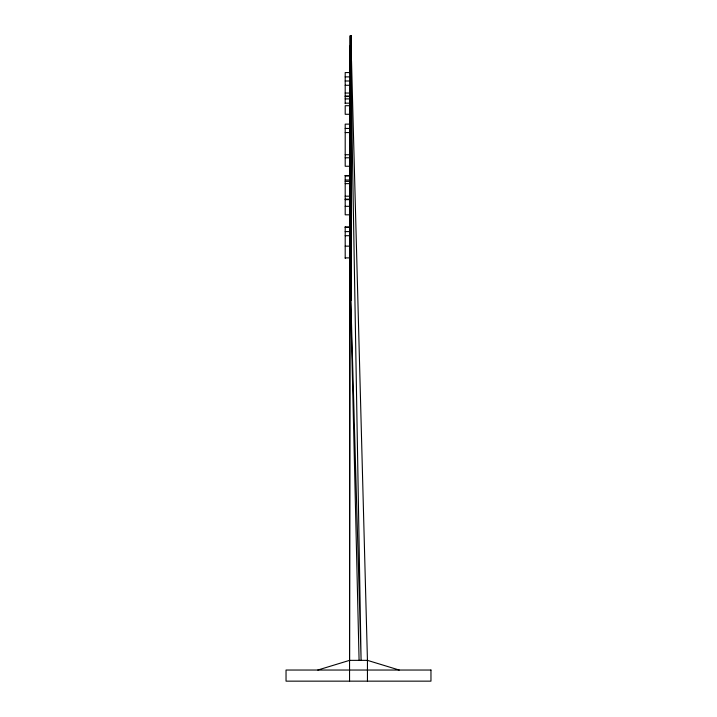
<?xml version="1.0" encoding="UTF-8"?>
<svg xmlns="http://www.w3.org/2000/svg" width="717" height="717" viewBox="0 0 717 717"><rect width="100%" height="100%" fill="white"/><g stroke="black" fill="none" stroke-linecap="round" stroke-linejoin="round"><path stroke-width="1.08" d="M317.801 670.037L349.555 660.357L350.604 35.85M351.24 63.159L351.24 272.774M349.977 289.928L350.407 66.34L349.977 66.475M349.977 46.013L350.326 66.34M351.24 46.013L351.24 289.928M349.555 72.453L349.555 61.259L351.518 61.259L367.445 660.357L367.445 681.15M349.959 72.56L345.2 72.56L345.2 103.678M345.2 76.88L349.959 76.88M345.2 80.994L349.959 80.994M345.2 85.278L349.959 85.278M345.2 93.049L349.959 93.049M345.2 96.033L349.959 96.033M345.2 96.517L349.959 96.517M345.2 98.892L349.959 98.892M345.2 103.176L349.959 103.176M349.959 105.704L345.2 105.704L345.2 114.29L349.959 114.29M349.959 124.131L345.2 124.131L345.2 166.254L349.959 166.254M345.2 128.451L349.959 128.451M345.2 132.564L349.959 132.564M345.2 154.702L349.959 154.747M345.2 157.776L349.959 157.776M349.959 175.531L345.2 175.531L345.2 214.813L349.959 214.813M345.2 175.692L349.959 175.692M345.2 175.737L349.959 175.737M345.2 180.021L349.959 180.021M345.2 181.374L349.959 181.374M345.2 183.633L349.959 183.633M345.2 196.189L349.959 196.189M345.2 199.174L349.959 199.174M345.2 199.649L349.959 199.649M345.2 206.317L349.959 206.317M345.2 227.119L349.959 227.119M345.2 227.262L349.959 227.262M345.2 231.591L349.959 231.591M345.2 235.705L349.959 235.705M345.2 246.146L349.959 246.146M345.2 257.887L349.959 257.887M350.272 274.683L351.16 274.683M349.555 660.357L367.445 660.357L399.199 670.037M350.604 300.082L359.083 660.357M350.819 61.259L361.099 660.357L350.819 300.082L350.819 35.85M349.555 61.259L349.6 72.417M349.735 103.669L349.753 105.901M349.779 113.707L349.833 124.875M350.013 166.165L350.057 176.212M350.228 215.27L350.488 274.414M351.16 35.85L351.16 300.082M350.272 35.85L350.272 300.082M349.555 103.813L349.555 106.053M349.555 113.886L349.555 123.969M349.555 166.523L349.555 175.477M349.555 214.67L349.555 226.993M349.555 257.224L349.555 681.15M345.2 226.742L345.2 258.389M351.375 35.85L350.048 35.85L350.048 300.082L351.375 300.082L351.375 35.85M430.962 670.037L286.038 670.037L286.038 681.15L430.962 681.15L430.962 670.037"/></g></svg>
